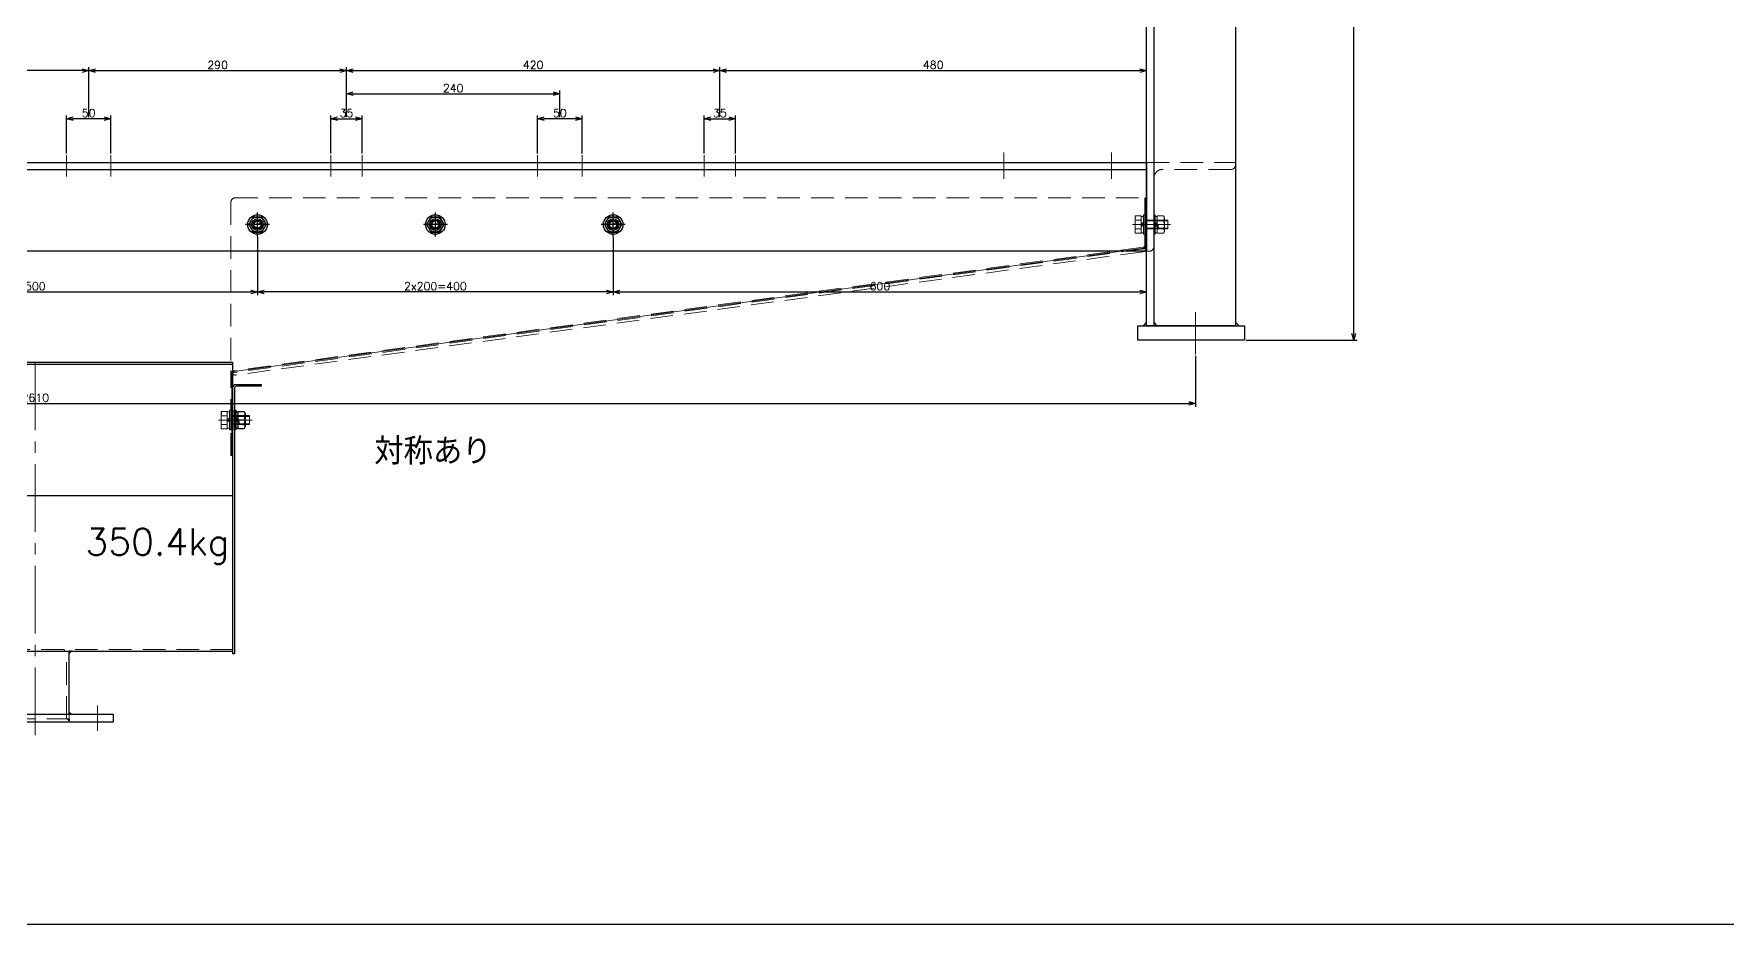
# Model space of a CAD drawing. Header units: millimetres. Extents: x -8731 to 85711, y -14522 to 31379.
# Drawn here: x -3314 to -1410, y -12883 to -11881 of the extents above; entities that cross this region are included whole.
import ezdxf

# ---------------------------------------------------------------- set-up
doc = ezdxf.new("R2010")
doc.units = ezdxf.units.MM
doc.header["$LTSCALE"] = 4
doc.header["$PDMODE"] = 99
doc.header["$PDSIZE"] = 1
doc.linetypes.add('CENTER2', pattern=[28.575, 19.05, -3.175, 3.175, -3.175])
doc.linetypes.add('HIDDEN', pattern=[9.525, 6.35, -3.175])
for name, color, linetype, lineweight in [('04_HIDDEN', 2, 'HIDDEN', 13), ('05_CENTER', 4, 'CENTER2', 13), ('08_DIM', 3, 'Continuous', 13)]:
    doc.layers.add(name, color=color, linetype=linetype, lineweight=lineweight)
doc.layers.add('10_DRAFT', color=8, linetype='Continuous', lineweight=0, plot=False)
doc.styles.add('KSS_TXT', font='txt.shx', dxfattribs={"bigfont": 'extfont2.shx'})
doc.styles.add('KSS_TXT_L', font='txt.shx', dxfattribs={"height": 9, "bigfont": 'extfont2.shx'})
doc.dimstyles.new('KSS_DIM', dxfattribs={"dimscale": 3, "dimtxt": 3, "dimasz": 2.5, "dimexe": 1.25, "dimexo": 0.625, "dimtad": 1, "dimdsep": 46, "dimtxsty": 'KSS_TXT', "dimblk": 'OPEN30', "dimcen": 0, "dimazin": 2, "dimtfac": 0.75, "dimtmove": 0, "dimatfit": 3, "dimldrblk": 'OPEN30', "dimfxl": 1, "dimtolj": 1, "dimarcsym": 0})

# ---------------------------------------------------------------- blocks, each defined once
blk = doc.blocks.new('10b_2_1')
at = {"color": 0, "linetype": 'CENTER2'}
for p, q in [((13.5, 0), (-13.5, 0)), ((0, -13.5), (0, 13.5))]:
    blk.add_line(p, q, dxfattribs=at)
at = {"color": 0}
for p, q in [((-4.9, 8.5), (-9.8, 0)), ((-9.8, 0), (-4.9, -8.5)), ((-4.9, 8.5), (4.9, 8.5)), ((9.8, 0), (4.9, 8.5)), ((4.9, -8.5), (9.8, 0)), ((-4.9, -8.5), (4.9, -8.5))]:
    blk.add_line(p, q, dxfattribs=at)
for radius in [11, 8.49, 5, 4]:
    blk.add_circle((0, 0), radius, dxfattribs=at)
at = {"layer": '10_DRAFT', "style": 'KSS_TXT'}
blk.add_text('M10', height=1.25, dxfattribs=at).set_placement((0.3, 0.1))
blk = doc.blocks.new('M10Nza_1_1_1')
at = {"color": 0}
for p, q in [((-9.8, 4), (-9.8, 10.7)), ((-9.8, 4), (9.8, 4)), ((-9.2, 1.5), (-9.2, 4)), ((-7.3, 12), (7.4, 12)), ((-4.9, 4), (-4.9, 10.7)), ((0, 1.5), (-2.5, 4)), ((0, 4), (2.5, 1.5)), ((4.9, 10.7), (4.9, 4)), ((9.2, 4), (9.2, 1.5)), ((9.8, 10.7), (9.8, 4))]:
    blk.add_line(p, q, dxfattribs=at)
at = {"color": 0, "linetype": 'CENTER2'}
blk.add_line((0, 12), (0, 0), dxfattribs=at)
at = {"color": 0}
blk.add_lwpolyline([(-11, 1.5), (11, 1.5), (11, 0), (-11, 0)], close=True, dxfattribs=at)
for centre, radius, start, end in [((-7.3, 9.1), 2.94, 33.626, 146.374), ((0, 2.2), 9.8, 60, 120), ((7.4, 9.1), 2.94, 33.626, 146.374)]:
    blk.add_arc(centre, radius, start, end, dxfattribs=at)
at = {"layer": '10_DRAFT', "style": 'KSS_TXT'}
blk.add_text('M10', height=1.25, dxfattribs=at).set_placement((0.3, 4.1))
blk = doc.blocks.new('A$C7E374867_2_1')
at = {"color": 0}
for p, q in [((-11, 1.5), (11, 1.5)), ((-11, 1.5), (-11, 0)), ((-11, 0), (11, 0)), ((-9.8, 11), (9.8, 11)), ((-9.8, 4), (-9.8, 11)), ((9.8, 4), (-9.8, 4)), ((-9.3, 4), (-9.3, 1.5)), ((-4.9, 4), (-4.9, 11)), ((0, 1.5), (-2.5, 4)), ((0, 4), (2.5, 1.5)), ((4.9, 4), (4.9, 11)), ((9.2, 1.5), (9.2, 4)), ((9.8, 4), (9.8, 11)), ((11, 0), (11, 1.5))]:
    blk.add_line(p, q, dxfattribs=at)
at = {"color": 0, "linetype": 'HIDDEN'}
for p, q in [((-5, -26), (-5, 0)), ((-4.2, -26), (-4.2, 0)), ((4.2, -26), (4.2, 0)), ((5, -26), (5, 0)), ((-5, -26), (5, -26))]:
    blk.add_line(p, q, dxfattribs=at)
at = {"color": 0, "linetype": 'CENTER2'}
blk.add_line((0, -29), (0, 14), dxfattribs=at)
at = {"layer": '10_DRAFT', "style": 'KSS_TXT_L'}
blk.add_text('BT-M10x30L,SW,PW', height=0.3, dxfattribs=at).set_placement((5.1, 10.7))
blk = doc.blocks.new('_Open30')
at = {"color": 0, "linetype": 'ByBlock', "lineweight": -2}
for p, q in [((-1, 0.27), (0, 0)), ((0, 0), (-1, -0.27)), ((0, 0), (-1, 0))]:
    blk.add_line(p, q, dxfattribs=at)
blk = doc.blocks.new('*D897')
at = {"layer": '08_DIM', "color": 0, "lineweight": -2, "transparency": 16777216}
for p, q in [((-2662.7, -12109.8), (-2662.7, -12175.4)), ((-2062.7, -12184.3), (-2062.7, -12167.9)), ((-2655.2, -12171.7), (-2070.2, -12171.7))]:
    blk.add_line(p, q, dxfattribs=at)
at = {"layer": 'Defpoints', "color": 0, "transparency": 16777216}
for p in [(-2662.7, -12108), (-2062.7, -12171.7), (-2062.7, -12186.2)]:
    blk.add_point(p, dxfattribs=at)
at = {"layer": '08_DIM', "color": 0, "lineweight": -2, "transparency": 16777216, "xscale": 7.5, "yscale": 7.5, "zscale": 7.5, "rotation": 180}
blk.add_blockref('_Open30', (-2662.7, -12171.7), dxfattribs=at)
at = {"layer": '08_DIM', "color": 0, "lineweight": -2, "transparency": 16777216, "xscale": 7.5, "yscale": 7.5, "zscale": 7.5}
blk.add_blockref('_Open30', (-2062.7, -12171.7), dxfattribs=at)
at = {"layer": '08_DIM', "color": 0, "transparency": 16777216, "insert": (-2362.7, -12165.3), "char_height": 9, "attachment_point": 5, "style": 'KSS_TXT'}
blk.add_mtext('\\A1;600', dxfattribs=at)
blk = doc.blocks.new('*D898')
at = {"layer": '08_DIM', "color": 0, "lineweight": -2, "transparency": 16777216}
for p, q in [((-3062.7, -12109.8), (-3062.7, -12175.4)), ((-2662.7, -12109.8), (-2662.7, -12175.4)), ((-2670.2, -12171.7), (-3055.2, -12171.7))]:
    blk.add_line(p, q, dxfattribs=at)
at = {"layer": 'Defpoints', "color": 0, "transparency": 16777216}
for p in [(-3062.7, -12108), (-2662.7, -12108), (-3062.7, -12171.7)]:
    blk.add_point(p, dxfattribs=at)
at = {"layer": '08_DIM', "color": 0, "lineweight": -2, "transparency": 16777216, "xscale": 7.5, "yscale": 7.5, "zscale": 7.5, "rotation": 180}
blk.add_blockref('_Open30', (-3062.7, -12171.7), dxfattribs=at)
at = {"layer": '08_DIM', "color": 0, "lineweight": -2, "transparency": 16777216, "xscale": 7.5, "yscale": 7.5, "zscale": 7.5}
blk.add_blockref('_Open30', (-2662.7, -12171.7), dxfattribs=at)
at = {"layer": '08_DIM', "color": 0, "transparency": 16777216, "insert": (-2862.7, -12165.3), "char_height": 9, "attachment_point": 5, "style": 'KSS_TXT'}
blk.add_mtext('\\A1;2x200=400', dxfattribs=at)
blk = doc.blocks.new('A$C7AFA21F4_1_1_1')
at = {"color": 0}
for p, q in [((-11, 1.5), (11, 1.5)), ((-11, 1.5), (-11, 0)), ((-11, 0), (11, 0)), ((-9.8, 11), (9.8, 11)), ((-9.8, 4), (-9.8, 11)), ((9.8, 4), (-9.8, 4)), ((-9.2, 4), (-9.2, 1.5)), ((-4.9, 4), (-4.9, 11)), ((0, 1.5), (-2.5, 4)), ((0, 4), (2.5, 1.5)), ((4.9, 4), (4.9, 11)), ((9.2, 1.5), (9.2, 4)), ((9.8, 4), (9.8, 11)), ((11, 0), (11, 1.5))]:
    blk.add_line(p, q, dxfattribs=at)
at = {"color": 0, "linetype": 'HIDDEN'}
for p, q in [((-5, -21), (-5, 0)), ((-4.2, -21), (-4.2, 0)), ((4.2, -21), (4.2, 0)), ((5, -21), (5, 0)), ((-5, -21), (5, -21))]:
    blk.add_line(p, q, dxfattribs=at)
at = {"color": 0, "linetype": 'CENTER2'}
blk.add_line((0, -24), (0, 14), dxfattribs=at)
at = {"layer": '10_DRAFT', "style": 'KSS_TXT_L'}
blk.add_text('BT-M10x25L,SW,PW', height=0.3, dxfattribs=at).set_placement((5.1, 10.7))
blk = doc.blocks.new('*D1674')
at = {"layer": '08_DIM', "color": 0, "lineweight": -2, "transparency": 16777216}
for p, q in [((-4617.7, -12243.8), (-4617.7, -12300.9)), ((-2007.7, -12243.8), (-2007.7, -12300.9)), ((-4610.2, -12297.2), (-2015.2, -12297.2))]:
    blk.add_line(p, q, dxfattribs=at)
at = {"layer": 'Defpoints', "color": 0, "transparency": 16777216}
for p in [(-4617.7, -12242), (-2007.7, -12242), (-2007.7, -12297.2)]:
    blk.add_point(p, dxfattribs=at)
at = {"layer": '08_DIM', "color": 0, "lineweight": -2, "transparency": 16777216, "xscale": 7.5, "yscale": 7.5, "zscale": 7.5, "rotation": 180}
blk.add_blockref('_Open30', (-4617.7, -12297.2), dxfattribs=at)
at = {"layer": '08_DIM', "color": 0, "lineweight": -2, "transparency": 16777216, "xscale": 7.5, "yscale": 7.5, "zscale": 7.5}
blk.add_blockref('_Open30', (-2007.7, -12297.2), dxfattribs=at)
at = {"layer": '08_DIM', "color": 0, "transparency": 16777216, "insert": (-3312.7, -12290.8), "char_height": 9, "attachment_point": 5, "style": 'KSS_TXT'}
blk.add_mtext('\\A1;2610', dxfattribs=at)
blk = doc.blocks.new('*D1687')
at = {"layer": '08_DIM', "color": 0, "lineweight": -2, "transparency": 16777216}
for p, q in [((-1960.9, -11275.9), (-1826, -11275.9)), ((-1829.7, -12218.4), (-1829.7, -11283.4)), ((-1950.9, -12225.9), (-1826, -12225.9))]:
    blk.add_line(p, q, dxfattribs=at)
at = {"layer": 'Defpoints', "color": 0, "transparency": 16777216}
for p in [(-1962.7, -11275.9), (-1829.7, -11275.9), (-1952.7, -12225.9)]:
    blk.add_point(p, dxfattribs=at)
at = {"layer": '08_DIM', "color": 0, "lineweight": -2, "transparency": 16777216, "xscale": 7.5, "yscale": 7.5, "zscale": 7.5}
for p, rotation in [((-1829.7, -11275.9), 90), ((-1829.7, -12225.9), 270)]:
    blk.add_blockref('_Open30', p, dxfattribs=dict(at, rotation=rotation))
at = {"layer": '08_DIM', "color": 0, "transparency": 16777216, "insert": (-1836.1, -11750.9), "char_height": 9, "attachment_point": 5, "rotation": 90, "style": 'KSS_TXT'}
blk.add_mtext('\\A1;950', dxfattribs=at)
blk = doc.blocks.new('A$C3D0F27AB_1_1_1')
at = {"color": 0}
for p, q in [((-747, 125), (-303, 125)), ((-747, 125), (-747, -203)), ((-747, 123), (-303, 123)), ((-303, 125), (-303, -203)), ((-751, 100), (-779, 100)), ((-779, 100), (-779, 98)), ((-779, 98), (-751, 98)), ((-749, 96), (-749, -203)), ((-301, 96), (-301, -203)), ((-299, 100), (-271, 100)), ((-271, 98), (-299, 98)), ((-271, 100), (-271, 98)), ((-749, -203), (-747, -203)), ((-747, -200), (-303, -200)), ((-563.2, -271), (-563.2, -200)), ((-486.8, -271), (-486.8, -200)), ((-301, -203), (-303, -203))]:
    blk.add_line(p, q, dxfattribs=at)
at = {"color": 3}
blk.add_line((-747, -25), (-303, -25), dxfattribs=at)
for points in [[(-563.2, -200), (-563.2, -202.5), (-563.2, -202.5), (-565.7, -200)], [(-486.8, -200), (-486.8, -202.5), (-486.8, -202.5), (-484.3, -200)], [(-563.2, -271), (-563.2, -268.5), (-563.2, -268.5), (-565.7, -271)], [(-563.2, -276), (-563.2, -278.5), (-563.2, -278.5), (-560.6, -276)], [(-486.8, -276), (-486.8, -278.5), (-486.8, -278.5), (-489.3, -276)], [(-486.8, -271), (-486.8, -268.5), (-486.8, -268.5), (-484.3, -271)]]:
    blk.add_lwpolyline(points, close=True, dxfattribs=at)
at = {"color": 0}
blk.add_lwpolyline([(-437.5, -271), (-437.5, -280), (-612.5, -280), (-612.5, -271)], close=True, dxfattribs=at)
for centre, radius, start, end in [((-751, 96), 4, 0, 90), ((-751, 96), 2, 0, 90), ((-299, 96), 4, 90, 180), ((-299, 96), 2, 90, 180)]:
    blk.add_arc(centre, radius, start, end, dxfattribs=at)
at = {"layer": '04_HIDDEN'}
for p, q in [((-747, -198), (-303, -198)), ((-560.1, -276), (-560.1, -200)), ((-558, -200), (-558, -198)), ((-492, -200), (-492, -198)), ((-489.8, -276), (-489.8, -200)), ((-563.2, -271), (-563.2, -280)), ((-486.8, -276), (-563.2, -276)), ((-486.8, -271), (-486.8, -280))]:
    blk.add_line(p, q, dxfattribs=at)
at = {"layer": '05_CENTER'}
for p, q in [((-525, -294.4), (-525, 137.1)), ((-742.4, 60), (-753.7, 60)), ((-307.6, 60), (-296.3, 60)), ((-595, -261.1), (-595, -289.6)), ((-455, -261.1), (-455, -289.6))]:
    blk.add_line(p, q, dxfattribs=at)
blk = doc.blocks.new('A$C41EA0B09_1_1_1')
blk.add_blockref('A$C3D0F27AB_1_1_1', (0, 0))
blk = doc.blocks.new('A$C2A205131_1_1_1')
at = {"color": 0}
for p, q in [((0, 18), (0, -37.6)), ((1025, 18), (0, 18)), ((1030, 13), (1030, -176.3)), ((4.3, -42.6), (1024.3, -181.2)), ((1028, -180.4), (1028, -272)), ((1030, -272), (1030, -180.4)), ((1030, -272), (1028, -272))]:
    blk.add_line(p, q, dxfattribs=at)
for centre in [(600, -12), (800, -12), (1000, -12)]:
    blk.add_circle(centre, 6.5, dxfattribs=at)
for centre, start, end in [((1025, 13), 0, 90), ((5, -37.6), 180, 262.2597), ((1025, -176.3), 262.2597, 0)]:
    blk.add_arc(centre, 5, start, end, dxfattribs=at)
at = {"layer": '04_HIDDEN'}
for p, q in [((2, 18), (2, -35.5)), ((3.7, -37.5), (1026.5, -176.5)), ((3.5, -39.4), (1026.3, -178.5))]:
    blk.add_line(p, q, dxfattribs=at)
for centre, radius, start, end in [((4, -35.5), 4, 180, 262.2597), ((4, -35.5), 2, 180, 262.2597), ((1026, -180.4), 2, 0, 82.2597), ((1026, -180.4), 4, 0, 82.2597)]:
    blk.add_arc(centre, radius, start, end, dxfattribs=at)
at = {"layer": '05_CENTER'}
for p, q in [((600, -24), (600, 0)), ((800, -24), (800, 0)), ((1000, -24), (1000, 0)), ((-4.7, -12), (6.7, -12)), ((612, -12), (588, -12)), ((812, -12), (788, -12)), ((1012, -12), (988, -12)), ((1023.3, -232), (1034.7, -232))]:
    blk.add_line(p, q, dxfattribs=at)
at = {"layer": '10_DRAFT'}
for p, q in [((0, -39), (0, -35.5)), ((0, -37.6), (0, -42)), ((3.5, -39.4), (0, -39)), ((0, -42), (4.3, -42.6)), ((1024.3, -181.2), (1030, -182)), ((1030, -182), (1030, -176.3))]:
    blk.add_line(p, q, dxfattribs=at)
blk.add_lwpolyline([(1029, -272), (1029, -180.4, 0.375177), (1026.4, -177.5), (3.6, -38.5, -0.375177), (1, -35.5), (1, 18)], format="xyb", dxfattribs=at)
blk = doc.blocks.new('A$C448B04A9_1_1_1')
at = {"color": 0}
for p, q in [((3, 100), (0, 100)), ((0, 0), (0, 100)), ((8, 18), (8, 95)), ((0, 0), (100, 0)), ((95, 8), (18, 8)), ((100, 3), (100, 0))]:
    blk.add_line(p, q, dxfattribs=at)
for centre, radius, start, end in [((3, 95), 5, 0, 90), ((18, 18), 10, 180, 270), ((95, 3), 5, 0, 90)]:
    blk.add_arc(centre, radius, start, end, dxfattribs=at)
blk = doc.blocks.new('A$C27AD2B2D_1_1_1')
at = {"color": 0}
for p, q in [((2558, 950), (2558, 16)), ((50, 192), (2550, 192))]:
    blk.add_line(p, q, dxfattribs=at)
for points in [[(2550, 950), (2650, 950), (2650, 16), (2550, 16)], [(50, 200), (2550, 200), (2550, 100), (50, 100)], [(2660, 0), (2540, 0), (2540, 16), (2660, 16)]]:
    blk.add_lwpolyline(points, close=True, dxfattribs=at)
for centre in [(1550, 130), (1750, 130), (1950, 130)]:
    blk.add_circle(centre, 6.5, dxfattribs=at)
at = {"layer": '05_CENTER'}
for p, q in [((2389.5, 211), (2389.5, 181.3)), ((2510.5, 211), (2510.5, 181.3)), ((1335, 208.1), (1335, 183.9)), ((1385, 208.1), (1385, 183.9)), ((1632.5, 208.1), (1632.5, 183.9)), ((1667.5, 208.1), (1667.5, 183.9)), ((2052.5, 208.1), (2052.5, 183.9)), ((2087.5, 208.1), (2087.5, 183.9)), ((1550, 118), (1550, 142)), ((1750, 118), (1750, 142)), ((1950, 118), (1950, 142)), ((1538, 130), (1562, 130)), ((1738, 130), (1762, 130)), ((1938, 130), (1962, 130)), ((2536.6, 130), (2571, 130)), ((2605, -16.1), (2605, 31.6))]:
    blk.add_line(p, q, dxfattribs=at)
at = {"layer": '08_DIM'}
for points in [[(2550, 16), (2546, 16), (2550, 20), (2550, 20)], [(2558, 16), (2562, 16), (2558, 20), (2558, 20)], [(2650, 16), (2654, 16), (2650, 20), (2650, 20)]]:
    blk.add_lwpolyline(points, close=True, dxfattribs=at)
at = {"layer": '04_HIDDEN', "xscale": -1, "rotation": 180}
blk.add_blockref('A$C448B04A9_1_1_1', (2550, 200), dxfattribs=at)
blk = doc.blocks.new('*D3327')
at = {"layer": '08_DIM', "color": 0, "lineweight": -2, "transparency": 16777216}
for p, q in [((-3562.7, -12109.8), (-3562.7, -12175.4)), ((-3062.7, -12109.8), (-3062.7, -12175.4)), ((-3555.2, -12171.7), (-3070.2, -12171.7))]:
    blk.add_line(p, q, dxfattribs=at)
at = {"layer": 'Defpoints', "color": 0, "transparency": 16777216}
for p in [(-3562.7, -12108), (-3062.7, -12108), (-3062.7, -12171.7)]:
    blk.add_point(p, dxfattribs=at)
at = {"layer": '08_DIM', "color": 0, "lineweight": -2, "transparency": 16777216, "xscale": 7.5, "yscale": 7.5, "zscale": 7.5, "rotation": 180}
blk.add_blockref('_Open30', (-3562.7, -12171.7), dxfattribs=at)
at = {"layer": '08_DIM', "color": 0, "lineweight": -2, "transparency": 16777216, "xscale": 7.5, "yscale": 7.5, "zscale": 7.5}
blk.add_blockref('_Open30', (-3062.7, -12171.7), dxfattribs=at)
at = {"layer": '08_DIM', "color": 0, "transparency": 16777216, "insert": (-3312.7, -12165.3), "char_height": 9, "attachment_point": 5, "style": 'KSS_TXT'}
blk.add_mtext('\\A1;500', dxfattribs=at)
blk = doc.blocks.new('*D3496')
at = {"layer": '08_DIM', "color": 0, "lineweight": -2, "transparency": 16777216}
for p, q in [((-2980.2, -12015.9), (-2980.2, -11973.1)), ((-2972.7, -11976.9), (-2952.7, -11976.9)), ((-2945.2, -12015.9), (-2945.2, -11973.1))]:
    blk.add_line(p, q, dxfattribs=at)
at = {"layer": 'Defpoints', "color": 0, "transparency": 16777216}
for p in [(-2945.2, -11976.9), (-2980.2, -12017.8), (-2945.2, -12017.8)]:
    blk.add_point(p, dxfattribs=at)
at = {"layer": '08_DIM', "color": 0, "lineweight": -2, "transparency": 16777216, "xscale": 7.5, "yscale": 7.5, "zscale": 7.5, "rotation": 180}
blk.add_blockref('_Open30', (-2980.2, -11976.9), dxfattribs=at)
at = {"layer": '08_DIM', "color": 0, "lineweight": -2, "transparency": 16777216, "xscale": 7.5, "yscale": 7.5, "zscale": 7.5}
blk.add_blockref('_Open30', (-2945.2, -11976.9), dxfattribs=at)
at = {"layer": '08_DIM', "color": 0, "transparency": 16777216, "insert": (-2962.7, -11970.5), "char_height": 9, "attachment_point": 5, "style": 'KSS_TXT'}
blk.add_mtext('\\A1;35', dxfattribs=at)
blk = doc.blocks.new('*D3497')
at = {"layer": '10_DRAFT', "color": 0, "lineweight": -2, "transparency": 16777216}
for p, q in [((-2747.7, -12015.9), (-2747.7, -11973.1)), ((-2705.2, -11976.9), (-2740.2, -11976.9)), ((-2697.7, -12015.9), (-2697.7, -11973.1))]:
    blk.add_line(p, q, dxfattribs=at)
at = {"layer": 'Defpoints', "color": 0, "transparency": 16777216}
for p in [(-2747.7, -11976.9), (-2747.7, -12017.8), (-2697.7, -12017.8)]:
    blk.add_point(p, dxfattribs=at)
at = {"layer": '10_DRAFT', "color": 0, "lineweight": -2, "transparency": 16777216, "xscale": 7.5, "yscale": 7.5, "zscale": 7.5, "rotation": 180}
blk.add_blockref('_Open30', (-2747.7, -11976.9), dxfattribs=at)
at = {"layer": '10_DRAFT', "color": 0, "lineweight": -2, "transparency": 16777216, "xscale": 7.5, "yscale": 7.5, "zscale": 7.5}
blk.add_blockref('_Open30', (-2697.7, -11976.9), dxfattribs=at)
at = {"layer": '10_DRAFT', "color": 0, "transparency": 16777216, "insert": (-2722.7, -11970.5), "char_height": 9, "attachment_point": 5, "style": 'KSS_TXT'}
blk.add_mtext('\\A1;50', dxfattribs=at)
blk = doc.blocks.new('*D3498')
at = {"layer": '08_DIM', "color": 0, "lineweight": -2, "transparency": 16777216}
for p, q in [((-2560.2, -12016), (-2560.2, -11973.1)), ((-2552.7, -11976.9), (-2532.7, -11976.9)), ((-2525.2, -12016), (-2525.2, -11973.1))]:
    blk.add_line(p, q, dxfattribs=at)
at = {"layer": 'Defpoints', "color": 0, "transparency": 16777216}
for p in [(-2525.2, -11976.9), (-2560.2, -12017.9), (-2525.2, -12017.9)]:
    blk.add_point(p, dxfattribs=at)
at = {"layer": '08_DIM', "color": 0, "lineweight": -2, "transparency": 16777216, "xscale": 7.5, "yscale": 7.5, "zscale": 7.5, "rotation": 180}
blk.add_blockref('_Open30', (-2560.2, -11976.9), dxfattribs=at)
at = {"layer": '08_DIM', "color": 0, "lineweight": -2, "transparency": 16777216, "xscale": 7.5, "yscale": 7.5, "zscale": 7.5}
blk.add_blockref('_Open30', (-2525.2, -11976.9), dxfattribs=at)
at = {"layer": '08_DIM', "color": 0, "transparency": 16777216, "insert": (-2542.7, -11970.5), "char_height": 9, "attachment_point": 5, "style": 'KSS_TXT'}
blk.add_mtext('\\A1;35', dxfattribs=at)
blk = doc.blocks.new('*D3499')
at = {"layer": '08_DIM', "color": 0, "lineweight": -2, "transparency": 16777216}
for p, q in [((-2962.7, -11975), (-2962.7, -11919)), ((-2955.2, -11922.7), (-2550.2, -11922.7)), ((-2542.7, -11975), (-2542.7, -11919))]:
    blk.add_line(p, q, dxfattribs=at)
at = {"layer": 'Defpoints', "color": 0, "transparency": 16777216}
for p in [(-2542.7, -11922.7), (-2962.7, -11976.9), (-2542.7, -11976.9)]:
    blk.add_point(p, dxfattribs=at)
at = {"layer": '08_DIM', "color": 0, "lineweight": -2, "transparency": 16777216, "xscale": 7.5, "yscale": 7.5, "zscale": 7.5, "rotation": 180}
blk.add_blockref('_Open30', (-2962.7, -11922.7), dxfattribs=at)
at = {"layer": '08_DIM', "color": 0, "lineweight": -2, "transparency": 16777216, "xscale": 7.5, "yscale": 7.5, "zscale": 7.5}
blk.add_blockref('_Open30', (-2542.7, -11922.7), dxfattribs=at)
at = {"layer": '08_DIM', "color": 0, "transparency": 16777216, "insert": (-2752.7, -11916.4), "char_height": 9, "attachment_point": 5, "style": 'KSS_TXT'}
blk.add_mtext('\\A1;420', dxfattribs=at)
blk = doc.blocks.new('*D3500')
at = {"layer": '10_DRAFT', "color": 0, "lineweight": -2, "transparency": 16777216}
for p, q in [((-2962.7, -11975), (-2962.7, -11945.1)), ((-2955.2, -11948.8), (-2730.2, -11948.8)), ((-2722.7, -11975), (-2722.7, -11945.1))]:
    blk.add_line(p, q, dxfattribs=at)
at = {"layer": 'Defpoints', "color": 0, "transparency": 16777216}
for p in [(-2722.7, -11948.8), (-2962.7, -11976.9), (-2722.7, -11976.9)]:
    blk.add_point(p, dxfattribs=at)
at = {"layer": '10_DRAFT', "color": 0, "lineweight": -2, "transparency": 16777216, "xscale": 7.5, "yscale": 7.5, "zscale": 7.5, "rotation": 180}
blk.add_blockref('_Open30', (-2962.7, -11948.8), dxfattribs=at)
at = {"layer": '10_DRAFT', "color": 0, "lineweight": -2, "transparency": 16777216, "xscale": 7.5, "yscale": 7.5, "zscale": 7.5}
blk.add_blockref('_Open30', (-2722.7, -11948.8), dxfattribs=at)
at = {"layer": '10_DRAFT', "color": 0, "transparency": 16777216, "insert": (-2842.7, -11942.5), "char_height": 9, "attachment_point": 5, "style": 'KSS_TXT'}
blk.add_mtext('\\A1;240', dxfattribs=at)
blk = doc.blocks.new('*D3501')
at = {"layer": '08_DIM', "color": 0, "lineweight": -2, "transparency": 16777216}
for p, q in [((-2542.7, -11975), (-2542.7, -11919)), ((-2535.2, -11922.7), (-2070.2, -11922.7)), ((-2062.7, -11975), (-2062.7, -11919))]:
    blk.add_line(p, q, dxfattribs=at)
at = {"layer": 'Defpoints', "color": 0, "transparency": 16777216}
for p in [(-2062.7, -11922.7), (-2542.7, -11976.9), (-2062.7, -11976.9)]:
    blk.add_point(p, dxfattribs=at)
at = {"layer": '08_DIM', "color": 0, "lineweight": -2, "transparency": 16777216, "xscale": 7.5, "yscale": 7.5, "zscale": 7.5, "rotation": 180}
blk.add_blockref('_Open30', (-2542.7, -11922.7), dxfattribs=at)
at = {"layer": '08_DIM', "color": 0, "lineweight": -2, "transparency": 16777216, "xscale": 7.5, "yscale": 7.5, "zscale": 7.5}
blk.add_blockref('_Open30', (-2062.7, -11922.7), dxfattribs=at)
at = {"layer": '08_DIM', "color": 0, "transparency": 16777216, "insert": (-2302.7, -11916.4), "char_height": 9, "attachment_point": 5, "style": 'KSS_TXT'}
blk.add_mtext('\\A1;480', dxfattribs=at)
blk = doc.blocks.new('*D3549')
at = {"layer": '08_DIM', "color": 0, "lineweight": -2, "transparency": 16777216}
for p, q in [((-3277.7, -12015.9), (-3277.7, -11973.1)), ((-3235.2, -11976.9), (-3270.2, -11976.9)), ((-3227.7, -12015.9), (-3227.7, -11973.1))]:
    blk.add_line(p, q, dxfattribs=at)
at = {"layer": 'Defpoints', "color": 0, "transparency": 16777216}
for p in [(-3277.7, -11976.9), (-3277.7, -12017.8), (-3227.7, -12017.8)]:
    blk.add_point(p, dxfattribs=at)
at = {"layer": '08_DIM', "color": 0, "lineweight": -2, "transparency": 16777216, "xscale": 7.5, "yscale": 7.5, "zscale": 7.5, "rotation": 180}
blk.add_blockref('_Open30', (-3277.7, -11976.9), dxfattribs=at)
at = {"layer": '08_DIM', "color": 0, "lineweight": -2, "transparency": 16777216, "xscale": 7.5, "yscale": 7.5, "zscale": 7.5}
blk.add_blockref('_Open30', (-3227.7, -11976.9), dxfattribs=at)
at = {"layer": '08_DIM', "color": 0, "transparency": 16777216, "insert": (-3252.7, -11970.5), "char_height": 9, "attachment_point": 5, "style": 'KSS_TXT'}
blk.add_mtext('\\A1;50', dxfattribs=at)
blk = doc.blocks.new('*D3550')
at = {"layer": '08_DIM', "color": 0, "lineweight": -2, "transparency": 16777216}
for p, q in [((-3552.7, -11975), (-3552.7, -11919)), ((-3260.2, -11922.7), (-3545.2, -11922.7)), ((-3252.7, -11975), (-3252.7, -11919))]:
    blk.add_line(p, q, dxfattribs=at)
at = {"layer": 'Defpoints', "color": 0, "transparency": 16777216}
for p in [(-3552.7, -11922.7), (-3552.7, -11976.9), (-3252.7, -11976.9)]:
    blk.add_point(p, dxfattribs=at)
at = {"layer": '08_DIM', "color": 0, "lineweight": -2, "transparency": 16777216, "xscale": 7.5, "yscale": 7.5, "zscale": 7.5, "rotation": 180}
blk.add_blockref('_Open30', (-3552.7, -11922.7), dxfattribs=at)
at = {"layer": '08_DIM', "color": 0, "lineweight": -2, "transparency": 16777216, "xscale": 7.5, "yscale": 7.5, "zscale": 7.5}
blk.add_blockref('_Open30', (-3252.7, -11922.7), dxfattribs=at)
at = {"layer": '08_DIM', "color": 0, "transparency": 16777216, "insert": (-3402.7, -11916.4), "char_height": 9, "attachment_point": 5, "style": 'KSS_TXT'}
blk.add_mtext('\\A1;300', dxfattribs=at)
blk = doc.blocks.new('*D3558')
at = {"layer": '08_DIM', "color": 0, "lineweight": -2, "transparency": 16777216}
for p, q in [((-3252.7, -11975), (-3252.7, -11919)), ((-3245.2, -11922.7), (-2970.2, -11922.7)), ((-2962.7, -11975), (-2962.7, -11919))]:
    blk.add_line(p, q, dxfattribs=at)
at = {"layer": 'Defpoints', "color": 0, "transparency": 16777216}
for p in [(-2962.7, -11922.7), (-3252.7, -11976.9), (-2962.7, -11976.9)]:
    blk.add_point(p, dxfattribs=at)
at = {"layer": '08_DIM', "color": 0, "lineweight": -2, "transparency": 16777216, "xscale": 7.5, "yscale": 7.5, "zscale": 7.5, "rotation": 180}
blk.add_blockref('_Open30', (-3252.7, -11922.7), dxfattribs=at)
at = {"layer": '08_DIM', "color": 0, "lineweight": -2, "transparency": 16777216, "xscale": 7.5, "yscale": 7.5, "zscale": 7.5}
blk.add_blockref('_Open30', (-2962.7, -11922.7), dxfattribs=at)
at = {"layer": '08_DIM', "color": 0, "transparency": 16777216, "insert": (-3107.7, -11916.4), "char_height": 9, "attachment_point": 5, "style": 'KSS_TXT'}
blk.add_mtext('\\A1;290', dxfattribs=at)

msp = doc.modelspace()

# ---------------------------------------------------------------- linework, layer by layer
at = {"color": 2}
msp.add_lwpolyline([(-8731.00317, -12883.04569), (6250.4877, -12883.04569), (6250.4877, -5951.59678), (-8731.00317, -5951.59678)], close=True, dxfattribs=at)
at = {"layer": '10_DRAFT'}
for p, q in [((-2747.74461, -12017.82152), (-2747.74461, -12042.01466)), ((-2697.74459, -12017.82152), (-2697.74459, -12042.01466))]:
    msp.add_line(p, q, dxfattribs=at)

# ---------------------------------------------------------------- block references
for name, p in [('A$C27AD2B2D_1_1_1', (-4612.74462, -12225.91809)), ('10b_2_1', (-3062.74462, -12095.91809)), ('10b_2_1', (-2862.74462, -12095.91809)), ('10b_2_1', (-2662.74462, -12095.91809)), ('A$C41EA0B09_1_1_1', (-2787.74462, -12375.91809))]:
    msp.add_blockref(name, p)
at = {"rotation": 270}
msp.add_blockref('M10Nza_1_1_1', (-3088.74462, -12315.91809), dxfattribs=at)
at = {"layer": '04_HIDDEN', "xscale": -1}
msp.add_blockref('A$C2A205131_1_1_1', (-2062.74462, -12083.91809), dxfattribs=at)
at = {"layer": '04_HIDDEN'}
for name, p, rotation in [('A$C7E374867_2_1', (-2064.74462, -12095.91807), 89.99999999999999), ('M10Nza_1_1_1', (-2054.74462, -12095.91809), 270), ('A$C7AFA21F4_1_1_1', (-3092.74462, -12315.91809), 89.99999999999999)]:
    msp.add_blockref(name, p, dxfattribs=dict(at, rotation=rotation))

# ---------------------------------------------------------------- texts
at = {"layer": '08_DIM', "style": 'KSS_TXT'}
msp.add_text('対称あり', height=30, dxfattribs=at).set_placement((-2931.4781, -12365.99679))
at = {"layer": '08_DIM', "color": 6, "style": 'KSS_TXT'}
msp.add_text('350.4kg', height=30, dxfattribs=at).set_placement((-3256.40882, -12467.91374))

# ---------------------------------------------------------------- dimensions: what is measured, and where the dimension line sits
at = {"layer": '08_DIM'}
dim = msp.add_linear_dim(base=(-1829.71227, -11275.91809), p1=(-1952.74462, -12225.91809), p2=(-1962.74462, -11275.91809), angle=90, dimstyle='KSS_DIM', override={"dimscale": 3}, dxfattribs=at)
dim.commit()
dim.dimension.update_dxf_attribs({"geometry": '*D1687', "text_midpoint": (-1836.09352, -11750.91809)})
for base, p1, p2, picture, middle in [((-3552.74408, -11922.74011), (-3252.74409, -11976.85682), (-3552.74408, -11976.85682), '*D3550', (-3402.74408, -11916.36511)), ((-2962.74313, -11922.74011), (-3252.74409, -11976.85682), (-2962.74313, -11976.85682), '*D3558', (-3107.74361, -11916.36511)), ((-2542.74313, -11922.74011), (-2962.74313, -11976.85682), (-2542.74313, -11976.85682), '*D3499', (-2752.74313, -11916.36511)), ((-2062.74462, -11922.74011), (-2542.74313, -11976.85682), (-2062.74462, -11976.85682), '*D3501', (-2302.74388, -11916.36511)), ((-3277.74408, -11976.85682), (-3227.74409, -12017.82152), (-3277.74408, -12017.82152), '*D3549', (-3252.74409, -11970.47557)), ((-2945.24313, -11976.85682), (-2980.24313, -12017.82242), (-2945.24313, -12017.82242), '*D3496', (-2962.74313, -11970.47557)), ((-2525.24313, -11976.85682), (-2560.24313, -12017.85241), (-2525.24313, -12017.85241), '*D3498', (-2542.74313, -11970.47557)), ((-2007.74462, -12297.16838), (-4617.74462, -12241.9738), (-2007.74462, -12241.9738), '*D1674', (-3312.74462, -12290.79338))]:
    dim = msp.add_linear_dim(base=base, p1=p1, p2=p2, dimstyle='KSS_DIM', override={"dimscale": 3}, dxfattribs=at)
    dim.commit()
    dim.dimension.update_dxf_attribs({"geometry": picture, "text_midpoint": middle})
at = {"layer": '08_DIM', "color": 1}
dim = msp.add_linear_dim(base=(-3062.74462, -12171.69382), p1=(-3562.74462, -12107.95031), p2=(-3062.74462, -12107.95031), dimstyle='KSS_DIM', dxfattribs=at)
dim.commit()
dim.dimension.update_dxf_attribs({"geometry": '*D3327', "text_midpoint": (-3312.74462, -12165.31257)})
dim = msp.add_linear_dim(base=(-3062.74462, -12171.69382), p1=(-2662.74462, -12107.95031), p2=(-3062.74462, -12107.95031), angle=180, text='2x200=<>', dimstyle='KSS_DIM', dxfattribs=at)
dim.commit()
dim.dimension.update_dxf_attribs({"geometry": '*D898', "text_midpoint": (-2862.74462, -12165.31882)})
dim = msp.add_linear_dim(base=(-2062.74462, -12171.69382), p1=(-2662.74462, -12107.95031), p2=(-2062.74462, -12186.2028), angle=180, dimstyle='KSS_DIM', dxfattribs=at)
dim.commit()
dim.dimension.update_dxf_attribs({"geometry": '*D897', "text_midpoint": (-2362.74462, -12165.31882)})
at = {"layer": '10_DRAFT'}
for base, p1, p2, picture, middle in [((-2722.74462, -11948.83776), (-2962.74313, -11976.85682), (-2722.74462, -11976.85682), '*D3500', (-2842.74387, -11942.46276)), ((-2747.74462, -11976.85682), (-2697.74461, -12017.82152), (-2747.74462, -12017.82152), '*D3497', (-2722.74462, -11970.47557))]:
    dim = msp.add_linear_dim(base=base, p1=p1, p2=p2, dimstyle='KSS_DIM', override={"dimscale": 3}, dxfattribs=at)
    dim.commit()
    dim.dimension.update_dxf_attribs({"geometry": picture, "text_midpoint": middle})

doc.saveas('drawing.dxf')
